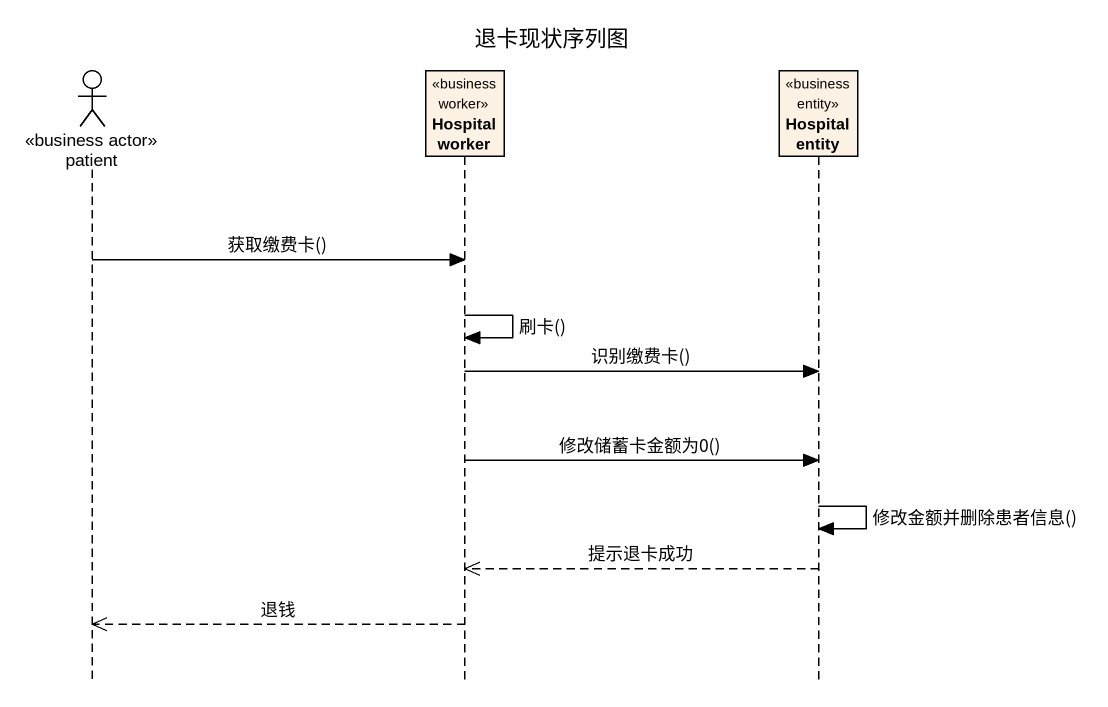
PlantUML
@startuml
title 退卡现状序列图
hide footbox
actor patient <<business actor>>
participant "Hospital worker" as Hospital_worker <<business worker>>
participant "Hospital entity" as Hospital_entity <<business entity>>

patient -> Hospital_worker : 获取缴费卡()
Hospital_worker -> Hospital_worker : 刷卡()
Hospital_worker -> Hospital_entity : 识别缴费卡()
Hospital_worker -> Hospital_entity : 修改储蓄卡金额为0()
Hospital_entity -> Hospital_entity : 修改金额并删除患者信息()
Hospital_entity -->> Hospital_worker : 提示退卡成功
Hospital_worker -->> patient : 退钱
@enduml
